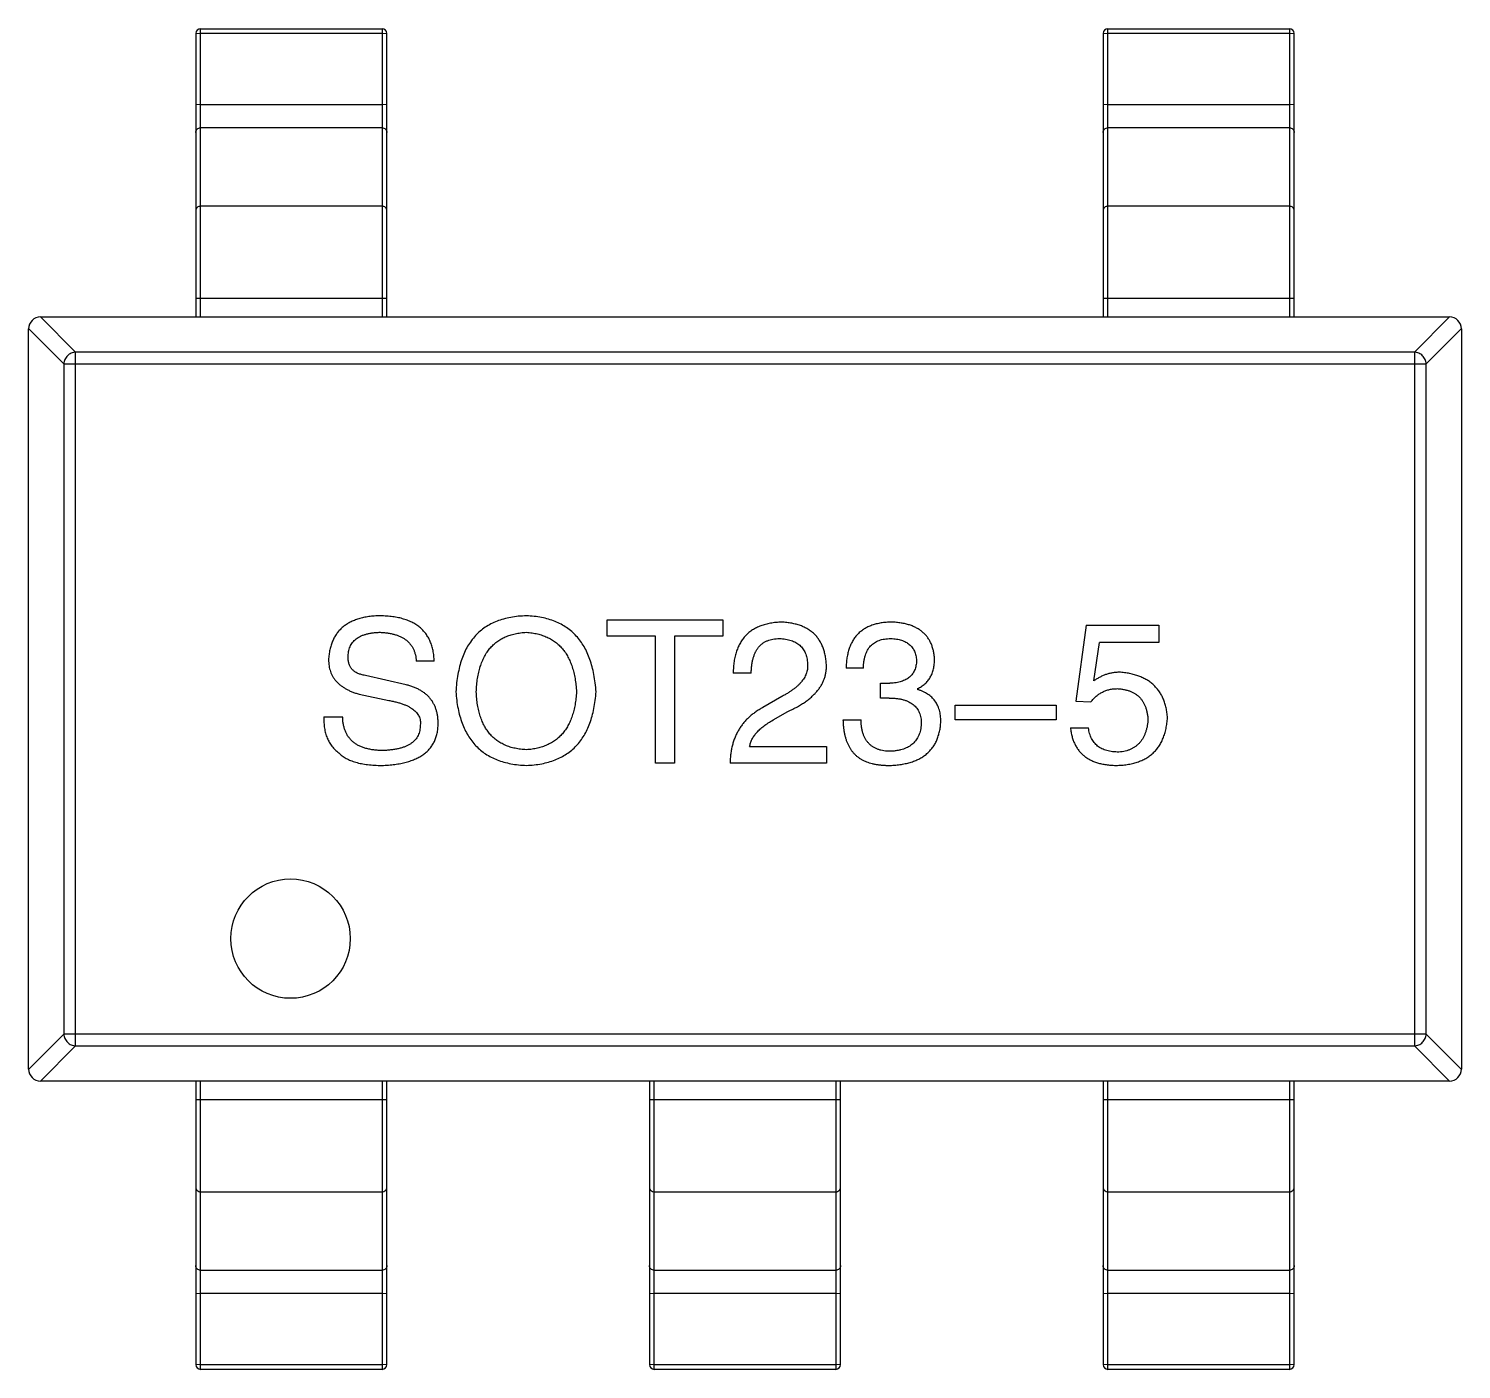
# Model space of a CAD drawing. Header units: inches. Extents: x -36 to 490, y -51 to 98.
# Drawn here: x 366.069 to 369.069, y -2.057 to 0.75 of the extents above; entities that cross this region are included whole.
import ezdxf

# ---------------------------------------------------------------- set-up
doc = ezdxf.new("R2010")
doc.units = ezdxf.units.IN
doc.header["$LTSCALE"] = 1.21
doc.header["$MEASUREMENT"] = 0
doc.layers.get('0').update_dxf_attribs({"linetype": 'CONTINUOUS'})

msp = doc.modelspace()

# ---------------------------------------------------------------- linework, layer by layer
at = {"color": 7, "linetype": 'Continuous'}
for p, q in [((366.4193, 0.7398), (366.4293, 0.7404)), ((366.4193, 0.7398), (366.4193, 0.1464)), ((366.4293, 0.1464), (366.4293, 0.7498)), ((366.4293, 0.7498), (366.8093, 0.7498)), ((366.4293, 0.7404), (366.8093, 0.7404)), ((366.8093, 0.7498), (366.8093, 0.1464)), ((366.8093, 0.7404), (366.8193, 0.7398)), ((366.8193, 0.1464), (366.8193, 0.7398)), ((368.3193, 0.7398), (368.3293, 0.7404)), ((368.3193, 0.7398), (368.3193, 0.1464)), ((368.3293, 0.1464), (368.3293, 0.7498)), ((368.3293, 0.7498), (368.7093, 0.7498)), ((368.3293, 0.7404), (368.7093, 0.7404)), ((368.7093, 0.7498), (368.7093, 0.1464)), ((368.7093, 0.7404), (368.7193, 0.7398)), ((368.7193, 0.1464), (368.7193, 0.7398)), ((366.4293, 0.5909), (366.4193, 0.5904)), ((366.4293, 0.5909), (366.8093, 0.5909)), ((366.8193, 0.5904), (366.8093, 0.5909)), ((368.3293, 0.5909), (368.3193, 0.5904)), ((368.3293, 0.5909), (368.7093, 0.5909)), ((368.7193, 0.5904), (368.7093, 0.5909)), ((366.8093, 0.5421), (366.4293, 0.5421)), ((368.7093, 0.5421), (368.3293, 0.5421)), ((366.8093, 0.378), (366.4293, 0.378)), ((368.7093, 0.378), (368.3293, 0.378)), ((366.4193, 0.1854), (366.8193, 0.1854)), ((368.3193, 0.1854), (368.7193, 0.1854)), ((366.0693, 0.1219), (366.1431, 0.0481)), ((366.0693, -1.4286), (366.0693, 0.1214)), ((366.1677, 0.0726), (366.0938, 0.1464)), ((366.0943, 0.1464), (369.0443, 0.1464)), ((369.0448, 0.1464), (368.9709, 0.0726)), ((368.9955, 0.0481), (369.0693, 0.1219)), ((369.0693, 0.1214), (369.0693, -1.4286)), ((366.1677, -1.3797), (366.1677, 0.0726)), ((368.9709, 0.0726), (366.1677, 0.0726)), ((368.9709, 0.0726), (368.9709, -1.3797)), ((366.1431, 0.0481), (366.1431, -1.3552)), ((366.1431, 0.0481), (368.9955, 0.0481)), ((368.9955, -1.3552), (368.9955, 0.0481)), ((367.2805, -0.5221), (367.2805, -0.4877)), ((367.2805, -0.4877), (367.5232, -0.4877)), ((367.5232, -0.4877), (367.5232, -0.5221)), ((368.2836, -0.4992), (368.2623, -0.6582)), ((368.2836, -0.4992), (368.436, -0.4992)), ((368.436, -0.4992), (368.436, -0.5352)), ((367.3822, -0.5221), (367.2805, -0.5221)), ((367.3822, -0.7877), (367.3822, -0.5221)), ((367.4215, -0.5221), (367.4215, -0.7877)), ((367.5232, -0.5221), (367.4215, -0.5221)), ((368.3, -0.6155), (368.3114, -0.5352)), ((368.436, -0.5352), (368.3114, -0.5352)), ((366.9186, -0.5746), (366.8809, -0.5746)), ((367.5823, -0.5992), (367.5446, -0.5992)), ((367.8171, -0.5893), (367.781, -0.5893)), ((366.8596, -0.6237), (366.7743, -0.6041)), ((367.8531, -0.6516), (367.8531, -0.6205)), ((367.8531, -0.6205), (367.8728, -0.6205)), ((366.7612, -0.6434), (366.8235, -0.6565)), ((367.6462, -0.6483), (367.6069, -0.6713)), ((367.8712, -0.6516), (367.8531, -0.6516)), ((367.9302, -0.6319), (367.9302, -0.6336)), ((368.2623, -0.6582), (368.2934, -0.6598)), ((367.6282, -0.6975), (367.6593, -0.6795)), ((368.0092, -0.6975), (368.0092, -0.6664)), ((368.0092, -0.6664), (368.2207, -0.6664)), ((368.2207, -0.6664), (368.2207, -0.6975)), ((366.6875, -0.691), (366.7268, -0.691)), ((367.7745, -0.6975), (367.8122, -0.6975)), ((368.2207, -0.6975), (368.0092, -0.6975)), ((368.2508, -0.7139), (368.2885, -0.7139)), ((367.579, -0.7533), (367.7397, -0.7533)), ((367.7397, -0.7533), (367.7397, -0.7877)), ((367.4215, -0.7877), (367.3822, -0.7877)), ((367.7397, -0.7877), (367.538, -0.7877)), ((366.1431, -1.3552), (366.0693, -1.429)), ((366.0938, -1.4536), (366.1677, -1.3797)), ((368.9955, -1.3552), (366.1431, -1.3552)), ((366.1677, -1.3797), (368.9709, -1.3797)), ((368.9709, -1.3797), (369.0448, -1.4536)), ((369.0693, -1.429), (368.9955, -1.3552)), ((369.0443, -1.4536), (366.0943, -1.4536)), ((366.4193, -1.4536), (366.4193, -2.047)), ((366.4293, -2.057), (366.4293, -1.4536)), ((366.8093, -1.4536), (366.8093, -2.057)), ((366.8193, -2.047), (366.8193, -1.4536)), ((367.3693, -1.4536), (367.3693, -2.047)), ((367.3793, -2.057), (367.3793, -1.4536)), ((367.7593, -1.4536), (367.7593, -2.057)), ((367.7693, -2.047), (367.7693, -1.4536)), ((368.3193, -1.4536), (368.3193, -2.047)), ((368.3293, -2.057), (368.3293, -1.4536)), ((368.7093, -1.4536), (368.7093, -2.057)), ((368.7193, -2.047), (368.7193, -1.4536)), ((366.8193, -1.4925), (366.4193, -1.4925)), ((367.7693, -1.4925), (367.3693, -1.4925)), ((368.7193, -1.4925), (368.3193, -1.4925)), ((366.4293, -1.6852), (366.8093, -1.6852)), ((367.3793, -1.6852), (367.7593, -1.6852)), ((368.3293, -1.6852), (368.7093, -1.6852)), ((366.4293, -1.8492), (366.8093, -1.8492)), ((367.3793, -1.8492), (367.7593, -1.8492)), ((368.3293, -1.8492), (368.7093, -1.8492)), ((366.4193, -1.8975), (366.4293, -1.898)), ((366.8093, -1.898), (366.4293, -1.898)), ((366.8093, -1.898), (366.8193, -1.8975)), ((367.3693, -1.8975), (367.3793, -1.898)), ((367.7593, -1.898), (367.3793, -1.898)), ((367.7593, -1.898), (367.7693, -1.8975)), ((368.3193, -1.8975), (368.3293, -1.898)), ((368.7093, -1.898), (368.3293, -1.898)), ((368.7093, -1.898), (368.7193, -1.8975)), ((366.4293, -2.0475), (366.4193, -2.047)), ((366.8093, -2.0475), (366.4293, -2.0475)), ((366.8093, -2.057), (366.4293, -2.057)), ((366.8193, -2.047), (366.8093, -2.0475)), ((367.3793, -2.0475), (367.3693, -2.047)), ((367.7593, -2.0475), (367.3793, -2.0475)), ((367.7593, -2.057), (367.3793, -2.057)), ((367.7693, -2.047), (367.7593, -2.0475)), ((368.3293, -2.0475), (368.3193, -2.047)), ((368.7093, -2.0475), (368.3293, -2.0475)), ((368.7093, -2.057), (368.3293, -2.057)), ((368.7193, -2.047), (368.7093, -2.0475))]:
    msp.add_line(p, q, dxfattribs=at)
msp.add_circle((366.6177, -1.1552), 0.125, dxfattribs=at)
for centre, radius, start, end in [((366.4293, 0.7398), 0.01, 90, 180), ((366.8093, 0.7398), 0.01, 0, 90), ((368.3293, 0.7398), 0.01, 90, 180), ((368.7093, 0.7398), 0.01, 0, 90), ((366.0943, 0.1214), 0.025, 90, 180), ((369.0443, 0.1214), 0.025, 0, 90), ((366.0943, -1.4286), 0.025, 180, 270), ((369.0443, -1.4286), 0.025, 270, 0), ((366.4293, -2.047), 0.01, 180, 270), ((366.8093, -2.047), 0.01, 270, 0), ((367.3793, -2.047), 0.01, 180, 270), ((367.7593, -2.047), 0.01, 270, 0), ((368.3293, -2.047), 0.01, 180, 270), ((368.7093, -2.047), 0.01, 270, 0)]:
    msp.add_arc(centre, radius, start, end, dxfattribs=at)
for points, knots in [([(366.4193, 0.5327), (366.4193, 0.5339), (366.4198, 0.5364), (366.4221, 0.5396), (366.4254, 0.5416), (366.428, 0.5421), (366.4293, 0.5421)], [0, 0, 0, 0, 0.242809, 0.48985, 0.742832, 1, 1, 1, 1]), ([(366.8093, 0.5421), (366.8106, 0.5421), (366.8132, 0.5416), (366.8165, 0.5396), (366.8188, 0.5364), (366.8193, 0.5339), (366.8193, 0.5327)], [0, 0, 0, 0, 0.257168, 0.51015, 0.757191, 1, 1, 1, 1]), ([(368.3193, 0.5327), (368.3193, 0.5339), (368.3198, 0.5364), (368.3221, 0.5396), (368.3254, 0.5416), (368.328, 0.5421), (368.3293, 0.5421)], [0, 0, 0, 0, 0.242809, 0.48985, 0.742832, 1, 1, 1, 1]), ([(368.7093, 0.5421), (368.7106, 0.5421), (368.7132, 0.5416), (368.7165, 0.5396), (368.7188, 0.5364), (368.7193, 0.5339), (368.7193, 0.5327)], [0, 0, 0, 0, 0.257168, 0.51015, 0.757191, 1, 1, 1, 1]), ([(366.4293, 0.378), (366.428, 0.378), (366.4254, 0.3776), (366.4221, 0.3755), (366.4198, 0.3724), (366.4193, 0.3699), (366.4193, 0.3686)], [0, 0, 0, 0, 0.257168, 0.51015, 0.757191, 1, 1, 1, 1]), ([(366.8193, 0.3686), (366.8193, 0.3699), (366.8188, 0.3724), (366.8165, 0.3755), (366.8132, 0.3776), (366.8106, 0.378), (366.8093, 0.378)], [0, 0, 0, 0, 0.242809, 0.48985, 0.742832, 1, 1, 1, 1]), ([(368.3293, 0.378), (368.328, 0.378), (368.3254, 0.3776), (368.3221, 0.3755), (368.3198, 0.3724), (368.3193, 0.3699), (368.3193, 0.3686)], [0, 0, 0, 0, 0.257168, 0.51015, 0.757191, 1, 1, 1, 1]), ([(368.7193, 0.3686), (368.7193, 0.3699), (368.7188, 0.3724), (368.7165, 0.3755), (368.7132, 0.3776), (368.7106, 0.378), (368.7093, 0.378)], [0, 0, 0, 0, 0.242809, 0.48985, 0.742832, 1, 1, 1, 1]), ([(366.1677, 0.0726), (366.1645, 0.0725), (366.1582, 0.071), (366.1502, 0.0655), (366.1447, 0.0575), (366.1432, 0.0512), (366.1431, 0.0481)], [0, 0, 0, 0, 0.248875, 0.5, 0.751125, 1, 1, 1, 1]), ([(368.9955, 0.0481), (368.9954, 0.0512), (368.9939, 0.0575), (368.9884, 0.0655), (368.9804, 0.071), (368.9741, 0.0725), (368.9709, 0.0726)], [0, 0, 0, 0, 0.248875, 0.5, 0.751125, 1, 1, 1, 1]), ([(366.8022, -0.4795), (366.7982, -0.4797), (366.7903, -0.48), (366.7789, -0.4814), (366.7682, -0.4836), (366.7583, -0.4863), (366.7491, -0.4897), (366.7406, -0.4937), (366.7329, -0.4985), (366.7259, -0.5039), (366.7197, -0.51), (366.7142, -0.5168), (366.7095, -0.5243), (366.7055, -0.5324), (366.7023, -0.5412), (366.6999, -0.5506), (366.6981, -0.5607), (366.6975, -0.5677), (366.6973, -0.5713)], [0, 0, 0, 0, 0.077604, 0.150579, 0.220083, 0.285578, 0.347594, 0.407359, 0.464757, 0.520774, 0.5761, 0.631449, 0.687327, 0.744836, 0.804268, 0.865895, 0.931164, 1, 1, 1, 1]), ([(366.9186, -0.5746), (366.9184, -0.5707), (366.918, -0.5632), (366.9162, -0.5524), (366.9137, -0.5424), (366.9103, -0.533), (366.9061, -0.5244), (366.9008, -0.5165), (366.8948, -0.5094), (366.888, -0.503), (366.8801, -0.4975), (366.8716, -0.4926), (366.8621, -0.4885), (366.8517, -0.4852), (366.8405, -0.4826), (366.8285, -0.4808), (366.8156, -0.4797), (366.8068, -0.4795), (366.8022, -0.4795)], [0, 0, 0, 0, 0.067746, 0.131468, 0.192012, 0.249947, 0.305924, 0.360562, 0.415062, 0.46941, 0.524967, 0.582613, 0.642659, 0.706195, 0.77304, 0.844305, 0.919608, 1, 1, 1, 1]), ([(367.1115, -0.4795), (367.1059, -0.4797), (367.0949, -0.4802), (367.0789, -0.4824), (367.064, -0.4858), (367.0501, -0.4904), (367.0372, -0.4961), (367.0254, -0.5032), (367.0145, -0.5113), (367.0047, -0.5208), (366.996, -0.5314), (366.9882, -0.5431), (366.9816, -0.5561), (366.976, -0.5703), (366.9714, -0.5857), (366.9679, -0.6022), (366.9652, -0.6199), (366.9644, -0.6322), (366.964, -0.6385)], [0, 0, 0, 0, 0.069152, 0.134813, 0.197211, 0.256568, 0.314021, 0.370015, 0.425333, 0.480469, 0.536197, 0.593559, 0.65308, 0.715045, 0.780396, 0.8495, 0.922535, 1, 1, 1, 1]), ([(367.2574, -0.6385), (367.2569, -0.6323), (367.256, -0.6201), (367.2532, -0.6026), (367.2495, -0.5862), (367.2449, -0.571), (367.2392, -0.5569), (367.2326, -0.5439), (367.2249, -0.5322), (367.2162, -0.5216), (367.2066, -0.5121), (367.1959, -0.5039), (367.1842, -0.4969), (367.1716, -0.491), (367.1579, -0.4863), (367.1433, -0.4828), (367.1278, -0.4804), (367.117, -0.4798), (367.1115, -0.4795)], [0, 0, 0, 0, 0.077567, 0.150676, 0.219857, 0.285465, 0.347921, 0.407823, 0.465422, 0.52175, 0.577087, 0.632521, 0.688224, 0.745558, 0.804966, 0.866649, 0.931596, 1, 1, 1, 1]), ([(367.6462, -0.4926), (367.6422, -0.4928), (367.6343, -0.4932), (367.6229, -0.4948), (367.6123, -0.4971), (367.6025, -0.5003), (367.5934, -0.5042), (367.585, -0.5089), (367.5774, -0.5144), (367.5707, -0.5208), (367.5647, -0.5279), (367.5594, -0.5358), (367.555, -0.5444), (367.5514, -0.5539), (367.5485, -0.5641), (367.5463, -0.5751), (367.545, -0.5869), (367.5447, -0.595), (367.5446, -0.5992)], [0, 0, 0, 0, 0.07282, 0.141057, 0.2062, 0.267672, 0.326735, 0.383519, 0.439188, 0.494454, 0.549628, 0.605958, 0.66397, 0.72402, 0.787502, 0.854127, 0.925065, 1, 1, 1, 1]), ([(367.7397, -0.5811), (367.7394, -0.5777), (367.7389, -0.5711), (367.7373, -0.5616), (367.735, -0.5526), (367.7321, -0.5443), (367.7286, -0.5365), (367.7244, -0.5294), (367.7195, -0.5229), (367.714, -0.5171), (367.7077, -0.5118), (367.7009, -0.5072), (367.6934, -0.5032), (367.6852, -0.4997), (367.6763, -0.4971), (367.6669, -0.4949), (367.6568, -0.4934), (367.6498, -0.4929), (367.6462, -0.4926)], [0, 0, 0, 0, 0.070688, 0.137741, 0.201612, 0.262778, 0.321223, 0.378455, 0.434411, 0.490146, 0.546362, 0.603392, 0.662208, 0.723401, 0.787372, 0.85442, 0.925153, 1, 1, 1, 1]), ([(367.8761, -0.4926), (367.8723, -0.4927), (367.865, -0.4929), (367.8544, -0.4943), (367.8444, -0.4963), (367.8352, -0.4991), (367.8267, -0.5025), (367.8189, -0.5068), (367.8118, -0.5118), (367.8055, -0.5175), (367.7998, -0.5239), (367.795, -0.5311), (367.7909, -0.5391), (367.7874, -0.5477), (367.7847, -0.5571), (367.7827, -0.5672), (367.7814, -0.578), (367.7811, -0.5855), (367.781, -0.5893)], [0, 0, 0, 0, 0.073232, 0.142595, 0.207997, 0.270074, 0.329156, 0.386529, 0.441846, 0.496976, 0.551877, 0.607941, 0.665637, 0.725446, 0.788542, 0.855101, 0.925196, 1, 1, 1, 1]), ([(367.9663, -0.5696), (367.966, -0.5667), (367.9655, -0.5608), (367.9639, -0.5524), (367.9617, -0.5445), (367.959, -0.5372), (367.9555, -0.5304), (367.9514, -0.5242), (367.9467, -0.5185), (367.9413, -0.5134), (367.9353, -0.5088), (367.9287, -0.5048), (367.9215, -0.5013), (367.9136, -0.4985), (367.9051, -0.4961), (367.896, -0.4944), (367.8863, -0.4931), (367.8795, -0.4928), (367.8761, -0.4926)], [0, 0, 0, 0, 0.067521, 0.132139, 0.193339, 0.252064, 0.309083, 0.364848, 0.420021, 0.475612, 0.532002, 0.589602, 0.649896, 0.712634, 0.778603, 0.848416, 0.922155, 1, 1, 1, 1]), ([(366.7383, -0.5664), (366.7383, -0.5643), (366.7384, -0.5603), (366.7392, -0.5545), (366.7405, -0.5491), (366.7423, -0.544), (366.7447, -0.5394), (366.7476, -0.5351), (366.7511, -0.5312), (366.755, -0.5277), (366.7596, -0.5247), (366.7645, -0.5219), (366.7701, -0.5196), (366.7762, -0.5177), (366.7828, -0.5162), (366.7899, -0.5149), (366.7975, -0.5143), (366.8028, -0.514), (366.8055, -0.5139)], [0, 0, 0, 0, 0.06343, 0.124222, 0.181144, 0.236526, 0.290131, 0.343393, 0.396288, 0.450954, 0.506479, 0.565175, 0.627059, 0.692946, 0.76251, 0.836996, 0.915797, 1, 1, 1, 1]), ([(366.8055, -0.5139), (366.8084, -0.5141), (366.8141, -0.5144), (366.8223, -0.5154), (366.83, -0.517), (366.8372, -0.5188), (366.8438, -0.5211), (366.8499, -0.5238), (366.8554, -0.527), (366.8605, -0.5306), (366.8649, -0.5346), (366.8688, -0.5391), (366.8723, -0.5439), (366.8751, -0.5493), (366.8774, -0.555), (366.8791, -0.5611), (366.8804, -0.5677), (366.8807, -0.5722), (366.8809, -0.5746)], [0, 0, 0, 0, 0.080942, 0.15724, 0.229821, 0.297692, 0.36242, 0.423911, 0.482196, 0.539298, 0.594482, 0.64892, 0.70322, 0.758404, 0.815258, 0.874182, 0.93522, 1, 1, 1, 1]), ([(367.0066, -0.6385), (367.0068, -0.6337), (367.0073, -0.6242), (367.0092, -0.6106), (367.0115, -0.5978), (367.0147, -0.586), (367.0187, -0.5751), (367.0234, -0.5649), (367.0289, -0.5557), (367.0351, -0.5474), (367.0421, -0.5401), (367.0498, -0.5336), (367.0582, -0.528), (367.0675, -0.5233), (367.0774, -0.5196), (367.0881, -0.5168), (367.0996, -0.5148), (367.1074, -0.5142), (367.1115, -0.5139)], [0, 0, 0, 0, 0.079527, 0.154518, 0.225493, 0.292262, 0.355914, 0.416367, 0.47473, 0.531171, 0.586124, 0.640791, 0.696133, 0.751962, 0.809861, 0.870342, 0.93333, 1, 1, 1, 1]), ([(367.1115, -0.5139), (367.1155, -0.5143), (367.1233, -0.515), (367.1345, -0.5171), (367.1451, -0.5201), (367.1549, -0.5239), (367.1641, -0.5287), (367.1725, -0.5343), (367.1801, -0.5409), (367.1871, -0.5483), (367.1933, -0.5565), (367.1988, -0.5657), (367.2036, -0.5757), (367.2077, -0.5866), (367.2109, -0.5984), (367.2135, -0.611), (367.2155, -0.6244), (367.2161, -0.6337), (367.2164, -0.6385)], [0, 0, 0, 0, 0.066185, 0.128757, 0.188826, 0.247016, 0.303201, 0.358331, 0.413554, 0.469092, 0.525618, 0.584057, 0.64487, 0.708721, 0.775674, 0.846303, 0.920903, 1, 1, 1, 1]), ([(367.5823, -0.5992), (367.5824, -0.5962), (367.5826, -0.5906), (367.5835, -0.5824), (367.5847, -0.5748), (367.5865, -0.5677), (367.5887, -0.5612), (367.5912, -0.5552), (367.5942, -0.5498), (367.5978, -0.545), (367.6017, -0.5407), (367.606, -0.537), (367.6109, -0.534), (367.6161, -0.5314), (367.6218, -0.5294), (367.6279, -0.5281), (367.6345, -0.5272), (367.639, -0.5271), (367.6413, -0.527)], [0, 0, 0, 0, 0.082594, 0.15978, 0.232961, 0.301462, 0.365595, 0.426678, 0.484662, 0.540809, 0.595146, 0.648401, 0.702272, 0.757102, 0.813447, 0.872233, 0.934055, 1, 1, 1, 1]), ([(367.6413, -0.527), (367.6436, -0.5271), (367.6479, -0.5274), (367.6543, -0.528), (367.6603, -0.5293), (367.6658, -0.5308), (367.671, -0.5328), (367.6757, -0.535), (367.68, -0.5378), (367.684, -0.5408), (367.6874, -0.5444), (367.6906, -0.5482), (367.6933, -0.5525), (367.6955, -0.5572), (367.6973, -0.5622), (367.6988, -0.5676), (367.6998, -0.5734), (367.7002, -0.5774), (367.7003, -0.5795)], [0, 0, 0, 0, 0.076112, 0.148436, 0.216883, 0.281466, 0.34298, 0.402356, 0.459881, 0.51546, 0.571111, 0.62658, 0.683162, 0.741007, 0.801404, 0.863825, 0.930544, 1, 1, 1, 1]), ([(367.8171, -0.5893), (367.8172, -0.5868), (367.8174, -0.5819), (367.8183, -0.5749), (367.8194, -0.5682), (367.8212, -0.5621), (367.8233, -0.5565), (367.8258, -0.5514), (367.8288, -0.5467), (367.8322, -0.5425), (367.836, -0.5388), (367.8402, -0.5357), (367.8449, -0.533), (367.85, -0.5308), (367.8555, -0.5291), (367.8615, -0.5279), (367.8678, -0.5272), (367.8722, -0.5271), (367.8745, -0.527)], [0, 0, 0, 0, 0.078134, 0.15164, 0.221358, 0.286689, 0.348614, 0.407697, 0.464247, 0.520153, 0.574432, 0.629291, 0.684538, 0.742032, 0.801329, 0.863637, 0.930123, 1, 1, 1, 1]), ([(367.8745, -0.527), (367.8765, -0.5271), (367.8805, -0.5273), (367.8863, -0.528), (367.8918, -0.5291), (367.8969, -0.5304), (367.9016, -0.5321), (367.9059, -0.5342), (367.9099, -0.5365), (367.9134, -0.5392), (367.9167, -0.5422), (367.9194, -0.5457), (367.922, -0.5494), (367.924, -0.5535), (367.9257, -0.5579), (367.9271, -0.5626), (367.928, -0.5676), (367.9284, -0.5711), (367.9286, -0.5729)], [0, 0, 0, 0, 0.078051, 0.151197, 0.220412, 0.286742, 0.34933, 0.409464, 0.467368, 0.52298, 0.578639, 0.633998, 0.690142, 0.746855, 0.805868, 0.867776, 0.932345, 1, 1, 1, 1]), ([(366.7743, -0.6041), (366.7715, -0.6036), (366.7661, -0.6027), (366.7587, -0.6002), (366.7523, -0.5968), (366.7472, -0.5924), (366.7431, -0.5871), (366.7403, -0.5809), (366.7385, -0.5739), (366.7384, -0.569), (366.7383, -0.5664)], [0, 0, 0, 0, 0.148023, 0.281917, 0.403558, 0.517739, 0.629599, 0.744162, 0.865862, 1, 1, 1, 1]), ([(367.9302, -0.6319), (367.9331, -0.6305), (367.9387, -0.6277), (367.9461, -0.6222), (367.9524, -0.6156), (367.9575, -0.6082), (367.9614, -0.5998), (367.9643, -0.5906), (367.966, -0.5804), (367.9662, -0.5733), (367.9663, -0.5696)], [0, 0, 0, 0, 0.125227, 0.244792, 0.361427, 0.478215, 0.59667, 0.722058, 0.856314, 1, 1, 1, 1]), ([(366.6973, -0.5713), (366.6973, -0.5735), (366.6974, -0.5778), (366.6982, -0.5842), (366.6994, -0.5903), (366.7012, -0.5961), (366.7034, -0.6016), (366.7062, -0.6069), (366.7095, -0.6118), (366.7132, -0.6165), (366.7175, -0.6208), (366.7222, -0.625), (366.7276, -0.6287), (366.7333, -0.6322), (366.7395, -0.6355), (366.7463, -0.6384), (366.7535, -0.6412), (366.7586, -0.6427), (366.7612, -0.6434)], [0, 0, 0, 0, 0.063238, 0.123934, 0.183175, 0.240763, 0.297716, 0.35399, 0.41043, 0.466931, 0.525151, 0.585145, 0.647083, 0.711121, 0.778546, 0.84866, 0.922421, 1, 1, 1, 1]), ([(367.7003, -0.5795), (367.7004, -0.5811), (367.7006, -0.5843), (367.7003, -0.5891), (367.6995, -0.5939), (367.6983, -0.5986), (367.6965, -0.6032), (367.6943, -0.6077), (367.6916, -0.6121), (367.6884, -0.6164), (367.6849, -0.6208), (367.6807, -0.6249), (367.6761, -0.629), (367.6711, -0.6331), (367.6655, -0.637), (367.6596, -0.6409), (367.6531, -0.6447), (367.6485, -0.6471), (367.6462, -0.6483)], [0, 0, 0, 0, 0.052237, 0.103888, 0.155485, 0.207395, 0.259864, 0.31356, 0.369176, 0.4266, 0.486836, 0.550048, 0.61567, 0.685271, 0.75824, 0.834614, 0.915635, 1, 1, 1, 1]), ([(367.6593, -0.6795), (367.6627, -0.6779), (367.6694, -0.6749), (367.6788, -0.6699), (367.6875, -0.6647), (367.6956, -0.6594), (367.7031, -0.6538), (367.7098, -0.6481), (367.7159, -0.6422), (367.7212, -0.6362), (367.726, -0.6299), (367.73, -0.6235), (367.7333, -0.6169), (367.736, -0.6101), (367.7379, -0.6031), (367.7392, -0.5959), (367.7399, -0.5886), (367.7397, -0.5836), (367.7397, -0.5811)], [0, 0, 0, 0, 0.082731, 0.161257, 0.236138, 0.307554, 0.375712, 0.440848, 0.502916, 0.562567, 0.619798, 0.675716, 0.73039, 0.78386, 0.837315, 0.890547, 0.944917, 1, 1, 1, 1]), ([(367.9286, -0.5729), (367.9284, -0.5748), (367.9282, -0.5784), (367.9274, -0.5837), (367.9262, -0.5885), (367.9246, -0.5931), (367.9225, -0.5973), (367.92, -0.6011), (367.9172, -0.6047), (367.9138, -0.6079), (367.9101, -0.6107), (367.906, -0.6131), (367.9015, -0.6152), (367.8965, -0.617), (367.8912, -0.6184), (367.8854, -0.6195), (367.8793, -0.6202), (367.875, -0.6204), (367.8728, -0.6205)], [0, 0, 0, 0, 0.067741, 0.131599, 0.192143, 0.249977, 0.306453, 0.361639, 0.416449, 0.471489, 0.527582, 0.584873, 0.644974, 0.70814, 0.77492, 0.845909, 0.920585, 1, 1, 1, 1]), ([(368.3557, -0.5975), (368.3531, -0.5976), (368.348, -0.5977), (368.3405, -0.5986), (368.3332, -0.6), (368.3262, -0.6019), (368.3193, -0.6045), (368.3126, -0.6076), (368.3061, -0.6112), (368.302, -0.6141), (368.3, -0.6155)], [0, 0, 0, 0, 0.129488, 0.255609, 0.38009, 0.502685, 0.625504, 0.749031, 0.873124, 1, 1, 1, 1]), ([(368.4541, -0.6926), (368.4537, -0.6891), (368.4531, -0.6822), (368.4512, -0.6722), (368.4487, -0.6628), (368.4456, -0.6541), (368.4418, -0.646), (368.4373, -0.6384), (368.4321, -0.6316), (368.4263, -0.6253), (368.4197, -0.6196), (368.4126, -0.6145), (368.4047, -0.6102), (368.3962, -0.6063), (368.387, -0.6032), (368.3772, -0.6006), (368.3667, -0.5987), (368.3594, -0.5979), (368.3557, -0.5975)], [0, 0, 0, 0, 0.070056, 0.136784, 0.200181, 0.261459, 0.320361, 0.377607, 0.434201, 0.490556, 0.547297, 0.604711, 0.66384, 0.725285, 0.788826, 0.855809, 0.925831, 1, 1, 1, 1]), ([(366.9268, -0.7057), (366.9268, -0.703), (366.9267, -0.6978), (366.9259, -0.6902), (366.9246, -0.6829), (366.9227, -0.676), (366.9204, -0.6695), (366.9174, -0.6634), (366.914, -0.6577), (366.9101, -0.6523), (366.9056, -0.6474), (366.9006, -0.6428), (366.895, -0.6387), (366.8889, -0.6349), (366.8824, -0.6315), (366.8752, -0.6285), (366.8676, -0.6259), (366.8623, -0.6245), (366.8596, -0.6237)], [0, 0, 0, 0, 0.069111, 0.134881, 0.198727, 0.259407, 0.319007, 0.377056, 0.434317, 0.491571, 0.548636, 0.606792, 0.666243, 0.727818, 0.791484, 0.858071, 0.927249, 1, 1, 1, 1]), ([(366.8235, -0.6565), (366.8264, -0.6571), (366.8321, -0.6582), (366.8402, -0.6601), (366.8477, -0.6623), (366.8545, -0.6647), (366.8608, -0.6673), (366.8665, -0.6702), (366.8715, -0.6732), (366.8759, -0.6765), (366.8798, -0.68), (366.883, -0.6837), (366.8856, -0.6877), (366.8876, -0.6918), (366.8889, -0.6962), (366.8896, -0.7008), (366.8897, -0.7057), (366.8893, -0.709), (366.8891, -0.7106)], [0, 0, 0, 0, 0.0932, 0.181198, 0.26306, 0.339627, 0.41092, 0.477479, 0.538825, 0.596824, 0.650619, 0.702235, 0.751666, 0.79967, 0.847759, 0.896274, 0.946739, 1, 1, 1, 1]), ([(366.964, -0.6385), (366.9644, -0.6445), (366.9654, -0.6563), (366.9681, -0.6733), (366.9719, -0.6892), (366.9766, -0.7039), (366.9823, -0.7176), (366.9891, -0.7301), (366.9968, -0.7415), (367.0056, -0.7518), (367.0154, -0.7609), (367.0261, -0.7689), (367.0379, -0.7757), (367.0507, -0.7814), (367.0645, -0.7859), (367.0793, -0.7894), (367.0951, -0.7917), (367.1059, -0.7923), (367.1115, -0.7926)], [0, 0, 0, 0, 0.075921, 0.147605, 0.21565, 0.280144, 0.341762, 0.400894, 0.458022, 0.514147, 0.569605, 0.625256, 0.681857, 0.740217, 0.800617, 0.86368, 0.930079, 1, 1, 1, 1]), ([(367.1115, -0.7598), (367.1074, -0.7595), (367.0996, -0.759), (367.0881, -0.757), (367.0774, -0.7543), (367.0674, -0.7506), (367.0583, -0.746), (367.0498, -0.7406), (367.0421, -0.7343), (367.0351, -0.7271), (367.0289, -0.719), (367.0234, -0.7101), (367.0188, -0.7003), (367.0147, -0.6896), (367.0115, -0.678), (367.0091, -0.6656), (367.0073, -0.6524), (367.0068, -0.6432), (367.0066, -0.6385)], [0, 0, 0, 0, 0.06765, 0.131591, 0.192902, 0.251442, 0.307964, 0.363592, 0.418442, 0.47374, 0.529963, 0.587768, 0.647917, 0.710953, 0.777434, 0.847168, 0.921622, 1, 1, 1, 1]), ([(367.1115, -0.7926), (367.117, -0.7923), (367.1278, -0.7917), (367.1433, -0.7894), (367.1579, -0.7859), (367.1716, -0.7814), (367.1842, -0.7757), (367.1959, -0.7688), (367.2065, -0.7609), (367.2162, -0.7517), (367.2249, -0.7415), (367.2325, -0.7301), (367.2392, -0.7176), (367.2449, -0.7039), (367.2495, -0.6892), (367.2532, -0.6733), (367.256, -0.6563), (367.2569, -0.6445), (367.2574, -0.6385)], [0, 0, 0, 0, 0.069543, 0.135551, 0.198218, 0.258467, 0.316451, 0.372703, 0.428457, 0.483848, 0.539952, 0.597251, 0.656588, 0.718448, 0.783219, 0.851581, 0.92366, 1, 1, 1, 1]), ([(367.2164, -0.6385), (367.2161, -0.6431), (367.2155, -0.6522), (367.2135, -0.6653), (367.2109, -0.6776), (367.2077, -0.689), (367.2036, -0.6996), (367.1988, -0.7093), (367.1933, -0.7182), (367.1871, -0.7263), (367.1801, -0.7335), (367.1724, -0.7398), (367.164, -0.7453), (367.1549, -0.75), (367.1451, -0.7538), (367.1345, -0.7566), (367.1233, -0.7588), (367.1155, -0.7595), (367.1115, -0.7598)], [0, 0, 0, 0, 0.077942, 0.152007, 0.221727, 0.288073, 0.351, 0.411526, 0.469701, 0.526016, 0.581668, 0.637084, 0.692684, 0.749573, 0.808409, 0.869306, 0.932836, 1, 1, 1, 1]), ([(367.8712, -0.6516), (367.8739, -0.6516), (367.8791, -0.6517), (367.8868, -0.6524), (367.8939, -0.6534), (367.9005, -0.6549), (367.9066, -0.6568), (367.9121, -0.6591), (367.9171, -0.6619), (367.9216, -0.665), (367.9256, -0.6686), (367.929, -0.6727), (367.932, -0.6771), (367.9343, -0.682), (367.9361, -0.6874), (367.9375, -0.6931), (367.9383, -0.6993), (367.9384, -0.7035), (367.9384, -0.7057)], [0, 0, 0, 0, 0.082495, 0.159728, 0.232496, 0.300725, 0.365163, 0.425859, 0.483728, 0.538892, 0.592921, 0.646195, 0.699968, 0.754746, 0.811387, 0.870806, 0.933482, 1, 1, 1, 1]), ([(367.9794, -0.7008), (367.9794, -0.6986), (367.9793, -0.6945), (367.9786, -0.6883), (367.9778, -0.6825), (367.9763, -0.677), (367.9747, -0.6717), (367.9726, -0.6667), (367.97, -0.6621), (367.9672, -0.6577), (367.9639, -0.6536), (367.9602, -0.6499), (367.9561, -0.6464), (367.9517, -0.6432), (367.9469, -0.6404), (367.9417, -0.6377), (367.9361, -0.6355), (367.9322, -0.6342), (367.9302, -0.6336)], [0, 0, 0, 0, 0.071215, 0.138707, 0.20396, 0.266995, 0.327734, 0.387609, 0.445602, 0.503345, 0.561136, 0.618597, 0.677672, 0.738255, 0.799989, 0.863961, 0.930555, 1, 1, 1, 1]), ([(368.2934, -0.6598), (368.2952, -0.6576), (368.2987, -0.6532), (368.3047, -0.6475), (368.3111, -0.6427), (368.3179, -0.6388), (368.3251, -0.6357), (368.3328, -0.6335), (368.3408, -0.6322), (368.3463, -0.632), (368.3491, -0.6319)], [0, 0, 0, 0, 0.132471, 0.259199, 0.382453, 0.502638, 0.622849, 0.744865, 0.870389, 1, 1, 1, 1]), ([(368.3491, -0.6319), (368.3516, -0.6321), (368.3564, -0.6325), (368.3633, -0.6336), (368.3698, -0.6351), (368.3758, -0.6372), (368.3814, -0.6396), (368.3866, -0.6426), (368.3913, -0.646), (368.3955, -0.6499), (368.3993, -0.6543), (368.4027, -0.6591), (368.4055, -0.6644), (368.408, -0.6701), (368.41, -0.6763), (368.4115, -0.683), (368.4126, -0.6901), (368.4129, -0.695), (368.4131, -0.6975)], [0, 0, 0, 0, 0.071832, 0.140066, 0.204455, 0.266341, 0.32589, 0.383089, 0.439379, 0.495454, 0.551183, 0.608094, 0.666555, 0.726952, 0.789772, 0.856464, 0.926451, 1, 1, 1, 1]), ([(367.6069, -0.6713), (367.6041, -0.6728), (367.5987, -0.6758), (367.5911, -0.6809), (367.5839, -0.6862), (367.5774, -0.692), (367.5712, -0.698), (367.5657, -0.7045), (367.5605, -0.7112), (367.556, -0.7184), (367.5519, -0.7258), (367.5484, -0.7337), (367.5453, -0.7418), (367.5428, -0.7503), (367.5408, -0.7592), (367.5394, -0.7684), (367.5384, -0.7779), (367.5382, -0.7844), (367.538, -0.7877)], [0, 0, 0, 0, 0.065828, 0.130094, 0.192451, 0.254037, 0.313974, 0.373757, 0.433048, 0.492243, 0.551902, 0.611758, 0.672678, 0.734814, 0.798569, 0.863693, 0.930488, 1, 1, 1, 1]), ([(366.6875, -0.691), (366.6874, -0.695), (366.6873, -0.703), (366.6886, -0.7145), (366.6908, -0.7253), (366.6942, -0.7352), (366.6987, -0.7443), (366.7042, -0.7526), (366.7108, -0.76), (366.716, -0.7642), (366.7186, -0.7664)], [0, 0, 0, 0, 0.144278, 0.280018, 0.408467, 0.530887, 0.648749, 0.76463, 0.881475, 1, 1, 1, 1]), ([(366.8088, -0.7614), (366.8055, -0.7613), (366.7992, -0.7611), (366.7901, -0.7601), (366.7815, -0.7586), (366.7736, -0.7565), (366.7663, -0.754), (366.7596, -0.7509), (366.7535, -0.7473), (366.748, -0.7431), (366.7432, -0.7384), (366.739, -0.7332), (366.7353, -0.7275), (366.7324, -0.7211), (366.73, -0.7143), (366.7283, -0.707), (366.7271, -0.6991), (366.7269, -0.6937), (366.7268, -0.691)], [0, 0, 0, 0, 0.079335, 0.15404, 0.224955, 0.291021, 0.353982, 0.414027, 0.47178, 0.527247, 0.581879, 0.636096, 0.691322, 0.747597, 0.806328, 0.867466, 0.932039, 1, 1, 1, 1]), ([(366.8088, -0.7926), (366.8135, -0.7924), (366.8226, -0.792), (366.8358, -0.7907), (366.8481, -0.7887), (366.8596, -0.7861), (366.8702, -0.7829), (366.8798, -0.779), (366.8886, -0.7746), (366.8965, -0.7694), (366.9035, -0.7637), (366.9096, -0.7573), (366.9147, -0.7502), (366.919, -0.7425), (366.9223, -0.7342), (366.9248, -0.7253), (366.9263, -0.7157), (366.9266, -0.7091), (366.9268, -0.7057)], [0, 0, 0, 0, 0.08539, 0.165926, 0.241159, 0.312046, 0.378904, 0.441563, 0.500906, 0.55769, 0.612, 0.665045, 0.717904, 0.770385, 0.824307, 0.880048, 0.938483, 1, 1, 1, 1]), ([(366.8891, -0.7106), (366.889, -0.7126), (366.8888, -0.7165), (366.8876, -0.7221), (366.8859, -0.7274), (366.8835, -0.7323), (366.8806, -0.7368), (366.877, -0.7409), (366.8729, -0.7447), (366.8681, -0.7481), (366.8628, -0.7511), (366.8569, -0.7537), (366.8503, -0.7559), (366.8432, -0.7578), (366.8354, -0.7592), (366.827, -0.7604), (366.8181, -0.7612), (366.8119, -0.7614), (366.8088, -0.7614)], [0, 0, 0, 0, 0.05617, 0.109836, 0.161504, 0.212099, 0.262487, 0.313111, 0.36568, 0.419737, 0.477556, 0.53817, 0.603387, 0.672532, 0.746929, 0.825941, 0.910245, 1, 1, 1, 1]), ([(367.579, -0.7533), (367.5795, -0.7507), (367.5806, -0.7454), (367.5838, -0.7379), (367.5882, -0.7305), (367.5938, -0.7235), (367.6006, -0.7166), (367.6086, -0.7099), (367.6179, -0.7035), (367.6247, -0.6995), (367.6282, -0.6975)], [0, 0, 0, 0, 0.103034, 0.208166, 0.318255, 0.434664, 0.559728, 0.695394, 0.841708, 1, 1, 1, 1]), ([(367.7745, -0.6975), (367.7746, -0.7002), (367.7748, -0.7054), (367.7754, -0.7131), (367.7765, -0.7204), (367.7778, -0.7273), (367.7794, -0.7339), (367.7813, -0.7402), (367.7837, -0.7461), (367.7863, -0.7516), (367.7892, -0.7568), (367.7924, -0.7616), (367.796, -0.766), (367.7999, -0.7701), (367.8041, -0.7739), (367.8087, -0.7772), (367.8135, -0.7803), (367.817, -0.7819), (367.8187, -0.7828)], [0, 0, 0, 0, 0.078937, 0.154495, 0.226898, 0.296844, 0.363348, 0.427781, 0.48946, 0.549586, 0.607902, 0.664733, 0.720805, 0.776157, 0.831175, 0.886736, 0.943094, 1, 1, 1, 1]), ([(367.8745, -0.7631), (367.872, -0.763), (367.8672, -0.763), (367.8603, -0.7622), (367.8539, -0.7609), (367.8479, -0.7591), (367.8423, -0.7568), (367.8372, -0.754), (367.8326, -0.7506), (367.8284, -0.7468), (367.8248, -0.7423), (367.8216, -0.7375), (367.8188, -0.732), (367.8165, -0.7261), (367.8147, -0.7197), (367.8134, -0.7127), (367.8125, -0.7053), (367.8123, -0.7002), (367.8122, -0.6975)], [0, 0, 0, 0, 0.071272, 0.13882, 0.201858, 0.262757, 0.320043, 0.376709, 0.431462, 0.486034, 0.541209, 0.597703, 0.65589, 0.717768, 0.782056, 0.850407, 0.92277, 1, 1, 1, 1]), ([(367.8728, -0.7926), (367.8769, -0.7924), (367.8849, -0.792), (367.8965, -0.7906), (367.9074, -0.7885), (367.9175, -0.7858), (367.9268, -0.7824), (367.9354, -0.7783), (367.9433, -0.7736), (367.9504, -0.7682), (367.9567, -0.762), (367.9622, -0.7553), (367.9671, -0.7478), (367.9711, -0.7397), (367.9743, -0.7309), (367.9768, -0.7215), (367.9786, -0.7114), (367.9791, -0.7044), (367.9794, -0.7008)], [0, 0, 0, 0, 0.078078, 0.151942, 0.221594, 0.28726, 0.350176, 0.409768, 0.467648, 0.523784, 0.578904, 0.634014, 0.689819, 0.746826, 0.805875, 0.867063, 0.931764, 1, 1, 1, 1]), ([(367.9384, -0.7057), (367.9382, -0.7079), (367.9379, -0.7122), (367.9368, -0.7184), (367.9353, -0.7242), (367.9333, -0.7296), (367.9308, -0.7346), (367.928, -0.7392), (367.9246, -0.7434), (367.9208, -0.7472), (367.9166, -0.7506), (367.9118, -0.7536), (367.9067, -0.7562), (367.9011, -0.7584), (367.8951, -0.7601), (367.8886, -0.7615), (367.8817, -0.7626), (367.8769, -0.7629), (367.8745, -0.7631)], [0, 0, 0, 0, 0.068514, 0.133941, 0.195994, 0.255362, 0.312994, 0.369441, 0.424687, 0.480522, 0.537148, 0.594801, 0.654411, 0.716817, 0.781981, 0.850498, 0.923306, 1, 1, 1, 1]), ([(368.2508, -0.7139), (368.2512, -0.717), (368.2519, -0.7231), (368.2539, -0.7319), (368.2564, -0.7401), (368.2597, -0.7477), (368.2634, -0.7547), (368.2679, -0.7611), (368.2729, -0.767), (368.2786, -0.7722), (368.2848, -0.7769), (368.2918, -0.7809), (368.2993, -0.7844), (368.3074, -0.7872), (368.3162, -0.7895), (368.3255, -0.7911), (368.3355, -0.7923), (368.3423, -0.7925), (368.3459, -0.7926)], [0, 0, 0, 0, 0.068545, 0.133544, 0.19542, 0.255245, 0.312812, 0.36916, 0.424791, 0.480307, 0.536971, 0.594633, 0.654367, 0.716937, 0.782022, 0.850991, 0.92325, 1, 1, 1, 1]), ([(368.3524, -0.7647), (368.3501, -0.7647), (368.3456, -0.7646), (368.339, -0.764), (368.3328, -0.7631), (368.327, -0.7617), (368.3216, -0.7599), (368.3166, -0.7577), (368.3119, -0.7551), (368.3077, -0.7521), (368.3039, -0.7487), (368.3005, -0.7449), (368.2974, -0.7407), (368.2948, -0.7361), (368.2926, -0.7311), (368.2908, -0.7257), (368.2894, -0.72), (368.2888, -0.716), (368.2885, -0.7139)], [0, 0, 0, 0, 0.076648, 0.148913, 0.217705, 0.28283, 0.345406, 0.405074, 0.462929, 0.519315, 0.57498, 0.630645, 0.68742, 0.745021, 0.804689, 0.866635, 0.93176, 1, 1, 1, 1]), ([(368.3459, -0.7926), (368.35, -0.7924), (368.358, -0.7922), (368.3696, -0.7908), (368.3805, -0.7888), (368.3906, -0.7859), (368.4, -0.7824), (368.4087, -0.778), (368.4166, -0.7728), (368.4239, -0.7669), (368.4303, -0.7603), (368.436, -0.7528), (368.4409, -0.7446), (368.445, -0.7356), (368.4484, -0.7259), (368.4512, -0.7155), (368.453, -0.7043), (368.4537, -0.6966), (368.4541, -0.6926)], [0, 0, 0, 0, 0.074337, 0.144658, 0.211298, 0.274399, 0.334717, 0.392948, 0.449757, 0.505394, 0.56075, 0.616858, 0.674126, 0.733366, 0.795021, 0.859694, 0.927941, 1, 1, 1, 1]), ([(368.4131, -0.6975), (368.4128, -0.7), (368.4124, -0.705), (368.4112, -0.7121), (368.4095, -0.7188), (368.4075, -0.725), (368.4052, -0.7308), (368.4024, -0.7362), (368.3991, -0.7411), (368.3956, -0.7455), (368.3915, -0.7495), (368.3871, -0.753), (368.3823, -0.7561), (368.3771, -0.7588), (368.3715, -0.761), (368.3655, -0.7627), (368.3591, -0.764), (368.3547, -0.7645), (368.3524, -0.7647)], [0, 0, 0, 0, 0.076076, 0.147929, 0.216494, 0.28139, 0.343555, 0.403665, 0.461756, 0.518574, 0.57465, 0.630617, 0.687539, 0.745203, 0.805007, 0.867454, 0.932274, 1, 1, 1, 1]), ([(366.7186, -0.7664), (366.7209, -0.7685), (366.7257, -0.7728), (366.7342, -0.7781), (366.7437, -0.7826), (366.7545, -0.7863), (366.7664, -0.7891), (366.7795, -0.7912), (366.7937, -0.7924), (366.8036, -0.7925), (366.8088, -0.7926)], [0, 0, 0, 0, 0.09804, 0.200818, 0.309803, 0.427378, 0.554601, 0.691373, 0.839613, 1, 1, 1, 1]), ([(367.8187, -0.7828), (367.8204, -0.7836), (367.8239, -0.7852), (367.8296, -0.7872), (367.8356, -0.7889), (367.8422, -0.7902), (367.8492, -0.7913), (367.8567, -0.7921), (367.8646, -0.7925), (367.87, -0.7926), (367.8728, -0.7926)], [0, 0, 0, 0, 0.101955, 0.208983, 0.322698, 0.44339, 0.570851, 0.70629, 0.84885, 1, 1, 1, 1]), ([(366.1431, -1.3552), (366.1432, -1.3584), (366.1447, -1.3647), (366.1502, -1.3727), (366.1582, -1.3782), (366.1645, -1.3796), (366.1677, -1.3797)], [0, 0, 0, 0, 0.248875, 0.5, 0.751125, 1, 1, 1, 1]), ([(368.9709, -1.3797), (368.9741, -1.3796), (368.9804, -1.3782), (368.9884, -1.3727), (368.9939, -1.3647), (368.9954, -1.3584), (368.9955, -1.3552)], [0, 0, 0, 0, 0.248875, 0.5, 0.751125, 1, 1, 1, 1]), ([(366.4193, -1.6758), (366.4193, -1.677), (366.4198, -1.6795), (366.4221, -1.6826), (366.4254, -1.6847), (366.428, -1.6852), (366.4293, -1.6852)], [0, 0, 0, 0, 0.242809, 0.48985, 0.742832, 1, 1, 1, 1]), ([(366.8093, -1.6852), (366.8106, -1.6852), (366.8132, -1.6847), (366.8165, -1.6826), (366.8188, -1.6795), (366.8193, -1.677), (366.8193, -1.6758)], [0, 0, 0, 0, 0.257168, 0.51015, 0.757191, 1, 1, 1, 1]), ([(367.3693, -1.6758), (367.3693, -1.677), (367.3698, -1.6795), (367.3721, -1.6826), (367.3754, -1.6847), (367.378, -1.6852), (367.3793, -1.6852)], [0, 0, 0, 0, 0.242809, 0.48985, 0.742832, 1, 1, 1, 1]), ([(367.7593, -1.6852), (367.7606, -1.6852), (367.7632, -1.6847), (367.7665, -1.6826), (367.7688, -1.6795), (367.7693, -1.677), (367.7693, -1.6758)], [0, 0, 0, 0, 0.257168, 0.51015, 0.757191, 1, 1, 1, 1]), ([(368.3193, -1.6758), (368.3193, -1.677), (368.3198, -1.6795), (368.3221, -1.6826), (368.3254, -1.6847), (368.328, -1.6852), (368.3293, -1.6852)], [0, 0, 0, 0, 0.242809, 0.48985, 0.742832, 1, 1, 1, 1]), ([(368.7093, -1.6852), (368.7106, -1.6852), (368.7132, -1.6847), (368.7165, -1.6826), (368.7188, -1.6795), (368.7193, -1.677), (368.7193, -1.6758)], [0, 0, 0, 0, 0.257168, 0.51015, 0.757191, 1, 1, 1, 1]), ([(366.4293, -1.8492), (366.428, -1.8492), (366.4254, -1.8488), (366.4221, -1.8467), (366.4198, -1.8436), (366.4193, -1.8411), (366.4193, -1.8398)], [0, 0, 0, 0, 0.257168, 0.51015, 0.757191, 1, 1, 1, 1]), ([(366.8193, -1.8398), (366.8193, -1.8411), (366.8188, -1.8436), (366.8165, -1.8467), (366.8132, -1.8488), (366.8106, -1.8492), (366.8093, -1.8492)], [0, 0, 0, 0, 0.242809, 0.48985, 0.742832, 1, 1, 1, 1]), ([(367.3793, -1.8492), (367.378, -1.8492), (367.3754, -1.8488), (367.3721, -1.8467), (367.3698, -1.8436), (367.3693, -1.8411), (367.3693, -1.8398)], [0, 0, 0, 0, 0.257168, 0.51015, 0.757191, 1, 1, 1, 1]), ([(367.7693, -1.8398), (367.7693, -1.8411), (367.7688, -1.8436), (367.7665, -1.8467), (367.7632, -1.8488), (367.7606, -1.8492), (367.7593, -1.8492)], [0, 0, 0, 0, 0.242809, 0.48985, 0.742832, 1, 1, 1, 1]), ([(368.3293, -1.8492), (368.328, -1.8492), (368.3254, -1.8488), (368.3221, -1.8467), (368.3198, -1.8436), (368.3193, -1.8411), (368.3193, -1.8398)], [0, 0, 0, 0, 0.257168, 0.51015, 0.757191, 1, 1, 1, 1]), ([(368.7193, -1.8398), (368.7193, -1.8411), (368.7188, -1.8436), (368.7165, -1.8467), (368.7132, -1.8488), (368.7106, -1.8492), (368.7093, -1.8492)], [0, 0, 0, 0, 0.242809, 0.48985, 0.742832, 1, 1, 1, 1])]:
    msp.add_open_spline(points, degree=3, knots=knots, dxfattribs=at)

doc.saveas('drawing.dxf')
